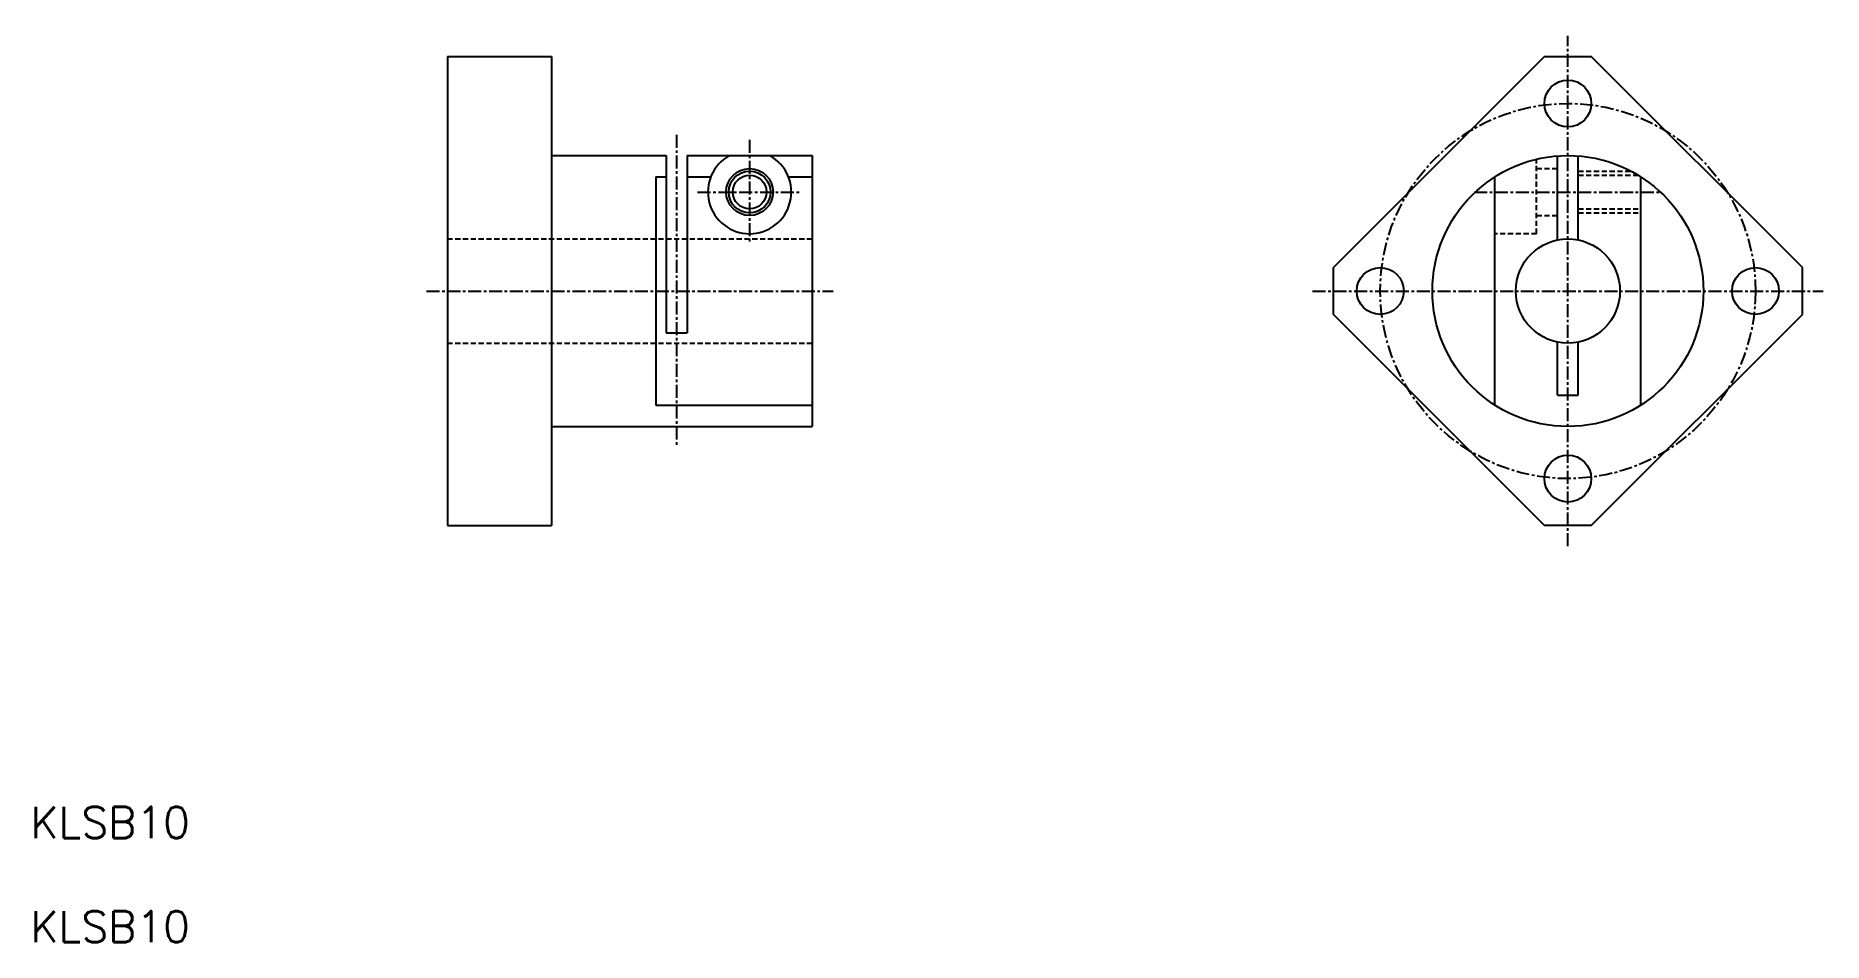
# Model space of a CAD drawing. Extents: x 11 to 182, y 10 to 97.
import ezdxf

# ---------------------------------------------------------------- set-up
doc = ezdxf.new("R2010")
doc.units = 0
doc.linetypes.add('CENTER', pattern=[2, 1.25, -0.25, 0.25, -0.25])
doc.linetypes.add('DASHED', pattern=[0.75, 0.5, -0.25])
doc.layers.get('0').update_dxf_attribs({"linetype": 'CONTINUOUS'})
doc.layers.add('CENTER', color=1, linetype='CENTER')
doc.styles.get("Standard").update_dxf_attribs({"font": 'txt.shx'})

msp = doc.modelspace()

# ---------------------------------------------------------------- linework, layer by layer
at = {"color": 7, "linetype": 'CONTINUOUS'}
for p, q in [((50, 95), (60, 95)), ((50, 95), (50, 50)), ((60, 95), (60, 50)), ((155.25, 95), (159.75, 95)), ((60, 85.5), (71, 85.5)), ((71, 85.5), (71, 68.5)), ((73, 85.5), (73, 68.5)), ((73, 85.5), (85, 85.5)), ((85, 85.5), (85, 59.5)), ((156.5, 77.4), (156.5, 85.46)), ((158.5, 77.4), (158.5, 85.46)), ((70, 83.45), (70, 61.55)), ((70, 83.45), (71, 83.45)), ((73, 83.45), (75.27, 83.45)), ((82.73, 83.45), (85, 83.45)), ((150.5, 61.55), (150.5, 83.45)), ((164.5, 61.55), (164.5, 83.45)), ((135, 70.25), (135, 74.75)), ((180, 70.25), (180, 74.75)), ((71, 68.5), (73, 68.5)), ((156.5, 62.5), (156.5, 67.6)), ((158.5, 62.5), (158.5, 67.6)), ((156.5, 62.5), (158.5, 62.5)), ((70, 61.55), (85, 61.55)), ((60, 59.5), (85, 59.5)), ((50, 50), (60, 50)), ((159.75, 50), (155.25, 50))]:
    msp.add_line(p, q, dxfattribs=at)
at = {"color": 3, "linetype": 'DASHED'}
for p, q in [((154.5, 78), (154.5, 85.15)), ((154.5, 84.25), (156.5, 84.25)), ((158.5, 84), (163.56, 84)), ((158.5, 83.62), (164.23, 83.62)), ((154.5, 79.75), (156.5, 79.75)), ((158.5, 80.38), (164.5, 80.38)), ((158.5, 80), (164.5, 80)), ((50, 77.5), (85, 77.5)), ((154.5, 78), (150.5, 78)), ((50, 67.5), (85, 67.5))]:
    msp.add_line(p, q, dxfattribs=at)
at = {"color": 7, "linetype": 'CONTINUOUS'}
for points in [[(155.25, 95), (135, 74.75)], [(180, 74.75), (159.75, 95)], [(135, 70.25), (155.25, 50)], [(159.75, 50), (180, 70.25)]]:
    msp.add_lwpolyline(points, dxfattribs=at)
for centre, radius in [((157.5, 90.5), 2.25), ((79, 82), 2.25), ((157.5, 72.5), 13), ((79, 82), 1.62), ((157.5, 72.5), 5), ((139.5, 72.5), 2.25), ((175.5, 72.5), 2.25), ((157.5, 54.5), 2.25)]:
    msp.add_circle(centre, radius, dxfattribs=at)
at = {"color": 3, "linetype": 'CONTINUOUS'}
msp.add_circle((79, 82), 2, dxfattribs=at)
at = {"color": 7, "linetype": 'CONTINUOUS'}
msp.add_arc((79, 82), 4, 118.955, 61.045, dxfattribs=at)
at = {"layer": 'CENTER', "color": 1, "linetype": 'CENTER'}
for p, q in [((157.5, 48), (157.5, 97)), ((72, 87.5), (72, 57.5)), ((79, 87), (79, 77)), ((74, 82), (84, 82)), ((148.5, 82), (166.5, 82)), ((48, 72.5), (87, 72.5)), ((133, 72.5), (182, 72.5))]:
    msp.add_line(p, q, dxfattribs=at)
msp.add_circle((157.5, 72.5), 18, dxfattribs=at)

# ---------------------------------------------------------------- texts
at = {"color": 7, "linetype": 'CONTINUOUS'}
for p in [(10, 20), (10, 10)]:
    msp.add_text('KLSB10', height=3, dxfattribs=at).set_placement(p)

doc.saveas('drawing.dxf')
